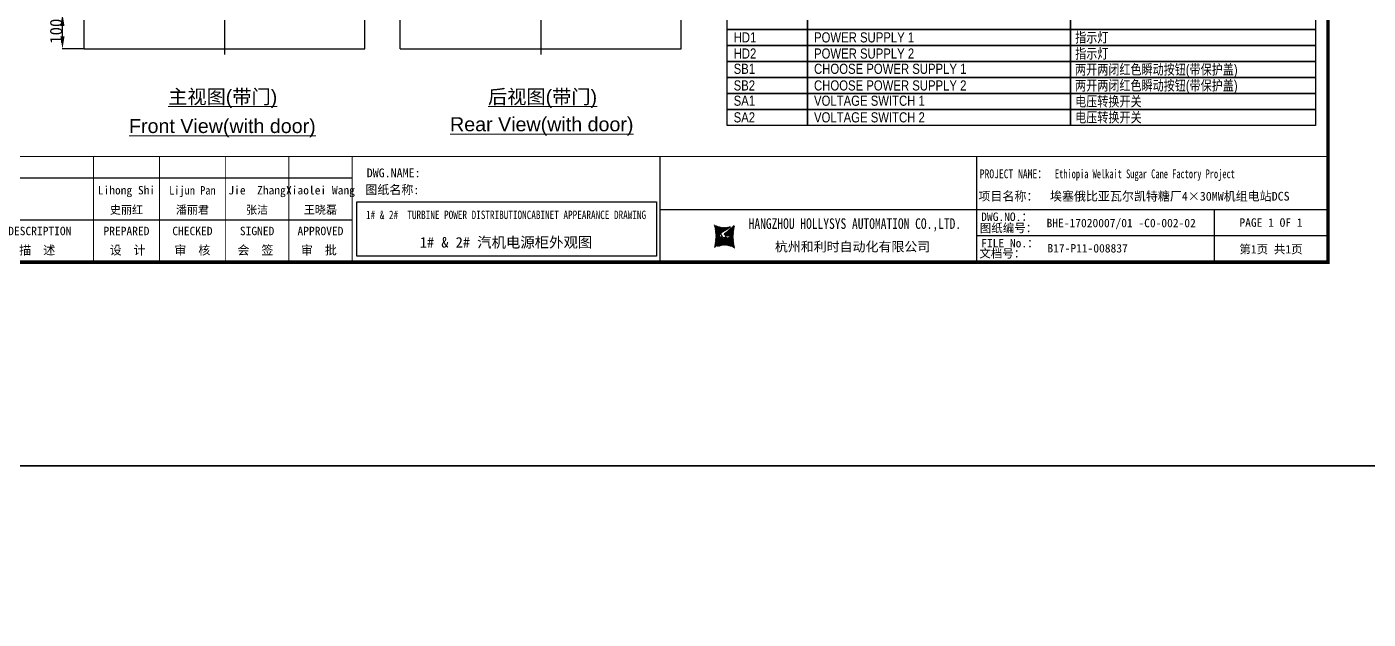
# Model space of a CAD drawing. Extents: x 79822 to 122366, y -56021 to -28815.
# Drawn here: x 81909 to 85724, y -42339 to -40656 of the extents above; entities that cross this region are included whole.
import ezdxf
from ezdxf.enums import TextEntityAlignment as Align
from ezdxf.lldxf.tags import DXFTag

# ---------------------------------------------------------------- set-up
doc = ezdxf.new("R2010")
doc.units = 0
doc.header["$LTSCALE"] = 100
doc.header["$MEASUREMENT"] = 0
for name, color, linetype in [('t', 1, 'Continuous'), ('TEXT', 7, 'Continuous'), ('操作台', 7, 'Continuous'), ('标准图框及表格', 7, 'Continuous')]:
    doc.layers.add(name, color=color, linetype=linetype)
doc.styles.add('HZ', font='arial.ttf', dxfattribs={"width": 0.7})
doc.styles.get("Standard").update_dxf_attribs({"font": ''})
doc.styles.get('Standard').set_extended_font_data('SimSun')
tags = doc.linetypes.add('CENTER', pattern=[2, 1.25, -0.25, 0.25, -0.25]).pattern_tags.tags
tags[10:11] = [DXFTag(74, 4), DXFTag(75, 0), DXFTag(340, '0'), DXFTag(46, 1.0), DXFTag(50, 0.0), DXFTag(44, 0.0), DXFTag(45, 0.0)]
tags[8:9] = [DXFTag(74, 4), DXFTag(75, 0), DXFTag(340, '0'), DXFTag(46, 1.0), DXFTag(50, 0.0), DXFTag(44, 0.0), DXFTag(45, 0.0)]
tags[6:7] = [DXFTag(74, 4), DXFTag(75, 0), DXFTag(340, '0'), DXFTag(46, 1.0), DXFTag(50, 0.0), DXFTag(44, 0.0), DXFTag(45, 0.0)]
tags[4:5] = [DXFTag(74, 4), DXFTag(75, 0), DXFTag(340, '0'), DXFTag(46, 1.0), DXFTag(50, 0.0), DXFTag(44, 0.0), DXFTag(45, 0.0)]
doc.dimstyles.new('ISO-25', dxfattribs={"dimtxt": 35, "dimasz": 35, "dimexe": 1.25, "dimexo": 0.625, "dimtad": 1, "dimtoh": 1, "dimdec": 0, "dimtxsty": 'Standard', "dimcen": 2.5, "dimadec": 0, "dimazin": 0, "dimtfac": 1, "dimtdec": 0, "dimtmove": 0, "dimatfit": 3, "dimfxl": 0, "dimarcsym": 0})
pattern_1 = [(45, (0, 0), (-0.736262898216564, 0.7362628982165641), [])]

# ---------------------------------------------------------------- blocks, each defined once
blk = doc.blocks.new('*D102')
at = {"color": 0, "lineweight": -2}
for p, q in [((82071.06312817434, -40618.00143365299), (82009.04220699088, -40618.00143365299)), ((82010.29220699088, -40683.00143365299), (82010.29220699088, -40653.00143365299)), ((82071.06312817434, -40718.00143365299), (82009.04220699088, -40718.00143365299))]:
    blk.add_line(p, q, dxfattribs=at)
at = {"color": 0}
for points in [[(82016.12554032421, -40653.00143365299), (82004.45887365755, -40653.00143365299), (82010.29220699088, -40618.00143365299)], [(82004.45887365755, -40683.00143365299), (82016.12554032421, -40683.00143365299), (82010.29220699088, -40718.00143365299)]]:
    blk.add_solid(points, dxfattribs=at)
at = {"layer": 'Defpoints', "color": 0}
for p in [(82010.29220699088, -40618.00143365299), (82071.68812817434, -40618.00143365299), (82071.68812817434, -40718.00143365299)]:
    blk.add_point(p, dxfattribs=at)
at = {"color": 0, "insert": (81992.16720699088, -40668.00143365299), "char_height": 35, "attachment_point": 5, "rotation": 90}
blk.add_mtext('100', dxfattribs=at)
blk = doc.blocks.new('图框')
at = {"layer": '标准图框及表格'}
h = blk.add_hatch(dxfattribs=at)
h.set_pattern_fill('ANSI31', color=5, scale=8.329863809039892, style=0)
h.set_pattern_definition(pattern_1)
edge = h.paths.add_edge_path()
edge.add_arc((2399.257256036391, -2998.153851416566), 55.18534773488954, 238.1092081981581, 291.6531626184834)
edge.add_line((2419.619937407027, -3049.445018414634), (2388.525499730735, -3070.242821799802))
edge.add_arc((2238.907377712399, -3078.328790578547), 135.3602868968974, 346.3915348661821, 374.2500326978034)
edge.add_line((2370.467593623529, -3110.177132109857), (2397.50623789792, -3087.85242802291))
edge.add_line((2391.339199201146, -3080.281448750429), (2396.143986595598, -3080.898839897796))
edge.add_spline(control_points=[(2397.470018868538, -3087.887634953957), (2398.35948137939, -3087.023080631327), (2399.970992452319, -3085.456697735681), (2399.869182150054, -3081.252294174519), (2397.426500162081, -3081.012803431273), (2396.121921064187, -3080.884897048199)], knot_values=[0, 0, 0, 0, 6.844331067525468, 12.40042740766005, 18.76924275352248, 18.76924275352248, 18.76924275352248, 18.76924275352248], weights=[1, 1, 1, 1, 1, 1], degree=3, periodic=0)
edge.add_spline(control_points=[(2388.515363058686, -3070.265433304907), (2387.789374929038, -3070.86905758363), (2386.478198365832, -3071.959237952229), (2385.544096281083, -3073.38263759949), (2385.127199159644, -3074.017912079413)], knot_values=[0, 0, 0, 0, 5.253673658024614, 9.488438564008057, 9.488438564008057, 9.488438564008057, 9.488438564008057], weights=[1, 1, 1, 1, 1], degree=3, periodic=0)
edge.add_spline(control_points=[(2386.272665588534, -3072.281716856574), (2385.721471206634, -3072.905523096015), (2384.632427465753, -3074.386714445929), (2384.912828655535, -3077.72895088909), (2387.858851342782, -3079.895552619193), (2390.185443934519, -3080.145534927004), (2391.314573401905, -3080.266855002868)], knot_values=[10.66597461496156, 10.66597461496156, 10.66597461496156, 10.66597461496156, 18.97770399508879, 28.89455822145742, 41.119553648298, 52.64692538081317, 52.64692538081317, 52.64692538081317, 52.64692538081317], weights=[1, 1, 1, 1, 1, 1, 1], degree=3, periodic=0)
h = blk.add_hatch(dxfattribs=at)
h.set_pattern_fill('ANSI31', color=3, scale=8.329863809039892, style=0)
h.set_pattern_definition(pattern_1)
edge = h.paths.add_edge_path()
edge.add_line((2402.469732125144, -3075.776359090531), (2407.706041465404, -3076.440586092609))
edge.add_spline(control_points=[(2401.044493204623, -3068.769946203269), (2400.155030693568, -3069.634500525768), (2398.543519620813, -3071.200883421574), (2398.645329922932, -3075.40528698259), (2401.088011911052, -3075.644777725895), (2402.392591008975, -3075.772684108895)], knot_values=[0, 0, 0, 0, 6.844331067526932, 12.40042740766158, 18.76924275352342, 18.76924275352342, 18.76924275352342, 18.76924275352342], weights=[1, 1, 1, 1, 1, 1], degree=3, periodic=0)
edge.add_line((2428.046918449632, -3046.480449047325), (2401.008274175249, -3068.805153134272))
edge.add_spline(control_points=[(2412.625169549749, -3083.918607966574), (2413.015644598316, -3083.422785431954), (2413.86377905187, -3082.052674005965), (2413.601683417044, -3078.928630268005), (2410.655660730175, -3076.762028538062), (2408.329068138031, -3076.512046230251), (2407.199938671052, -3076.390726154226)], knot_values=[12.65408913243743, 12.65408913243743, 12.65408913243743, 12.65408913243743, 18.97770399508879, 28.89455822145742, 41.119553648298, 52.64692538081317, 52.64692538081317, 52.64692538081317, 52.64692538081317], weights=[1, 1, 1, 1, 1, 1, 1], degree=3, periodic=0)
edge.add_line((2411.626283690712, -3084.975693399283), (2412.781242849298, -3083.732051979769))
edge.add_line((2410.021343801694, -3086.399138189481), (2411.626283690712, -3084.975693399414))
edge.add_line((2378.894574665755, -3107.212562742519), (2409.989012342048, -3086.414759357351))
edge.add_arc((2399.257256036391, -3158.503729740543), 55.18534773488965, 58.10920819815809, 111.6531626184834)
edge.add_arc((2559.607134360383, -3078.328790578547), 135.360286896897, 166.3915348661823, 194.2500326978024)
at = {"color": 7}
for p, q in [((2215.642035047145, -2851.581424744189), (2215.642035047145, -3151.581424744189)), ((3115.642035047145, -2851.581424744189), (3115.642035047145, -3151.581424744189)), ((0, -2911.581424744189), (1340.158172602998, -2911.581424744189)), ((2215.642035047145, -3001.581424744189), (3115.642035047145, -3001.581424744189)), ((3115.642035047145, -3001.581424744189), (4115.642035047145, -3001.581424744189)), ((3791.785572043125, -3001.581424744189), (3791.785572043125, -3151.581424744189)), ((0, -3031.581424744189), (1340.158172602998, -3031.581424744189)), ((4115.642035047145, -3076.581424744189), (3115.642035047145, -3076.581424744189))]:
    blk.add_line(p, q, dxfattribs=at)
at = {"color": 7, "const_width": 3}
blk.add_lwpolyline([(4115.642035047145, -2851.581424744189), (0, -2851.581424744189)], dxfattribs=at)
at = {"layer": 't', "color": 7, "const_width": 9.61519705431492}
blk.add_lwpolyline([(4115.642035047145, -3151.581424744189), (4115.642035047145, 0), (0, 0), (0, -3151.581424744189)], close=True, dxfattribs=at)
at = {"layer": 't', "color": 7, "const_width": 2.40379926357873}
for points in [[(604.3883150879992, -2852.783324375967), (604.3883150879992, -3156.41304604568)], [(791.9882990770857, -2852.783324375967), (791.9882990770857, -3156.41304604568)], [(979.588283066143, -2852.783324375967), (979.588283066143, -3156.41304604568)], [(1159.873227834585, -2852.783324375967), (1159.873227834585, -3156.41304604568)], [(1340.158172602998, -2852.783324375967), (1340.158172602998, -3156.41304604568)]]:
    blk.add_lwpolyline(points, dxfattribs=at)
at = {"color": 7, "linetype": 'CENTER'}
for s, height, p in [('图纸编号：', 24, (3125.2212882557, -3066.664538382978)), ('杭州和利时自动化有限公司', 27, (2542.549152440595, -3121.114498389041)), ('文档号：', 24, (3124.032392707933, -3138.728717091954))]:
    blk.add_text(s, height=height, dxfattribs=at).set_placement(p)
at = {"color": 7, "flags": 8}
for tag, p, height in [('DWG.NAME:', (1381.636459220965, -2910.37952511241), 25), ('PROJECTNAME:', (3125.480185663539, -2912.807924402037), 24), ('PROJECTNAME：', (3339.10867075545, -2913.108539231762), 25), ('DWG.NO.:', (3128.186172261583, -3030.402470643486), 24), ('图纸编号', (3315.362718925957, -3052.404678158069), 24), ('FILENO.:', (3128.672545599984, -3106.104124450346), 24), ('文档号', (3317.726365529132, -3124.132485953713), 24)]:
    blk.add_attdef(tag, p, '', height=height, dxfattribs=at)
for tag, p in [('图纸名称:', (1377.81237181677, -2965.923337057193)), ('项目名称：', (3121.562334825969, -2984.305160940257)), ('项目名称：', (3325.036680579346, -2984.305160940257))]:
    blk.add_attdef(tag, text='', height=25, dxfattribs=at).set_placement(p, align=Align.BOTTOM_LEFT)
for tag, height, p in [('A', 23, (59.89920926059131, -2974.881554149018)), ('设计时间', 23, (213.8658221408186, -2974.881554149018)), ('RENLIU', 24, (698.1883070825425, -2950.380597809435)), ('SHUFENWANG', 24, (885.7882910716289, -2950.380597809435)), ('FANGHOU', 24, (1069.730755450379, -2950.380597809435)), ('DANDANLI', 24, (1250.015700218792, -2950.380597809435)), ('刘仁', 23, (698.1883070825425, -3002.188376027443)), ('王姝芬', 23, (885.7882910716289, -3002.188376027443)), ('侯方', 23, (1069.730755450379, -3002.188376027443)), ('李丹丹', 23, (1250.015700218792, -3002.188376027443)), ('#10STATIONONTROLCABINETCOVER', 30, (1777.900103825072, -3017.182374560078)), ('REV.', 24, (59.38265968048654, -3063.048954873535)), ('DATE', 24, (208.907791745165, -3063.048954873535)), ('DESCRIPTION', 24, (451.7192896086781, -3063.048954873535)), ('PREPARED', 24, (698.1883070825425, -3063.048954873535)), ('CHECKED', 24, (885.7882910716144, -3063.048954873535)), ('SIGNED', 24, (1069.730755450364, -3063.048954873535)), ('APPROVED', 24, (1250.015700218792, -3063.048954873535)), ('PAGEXOFX', 24, (3953.713803545135, -3039.081424744189)), ('图纸名称', 30, (1777.900103825072, -3094.695064044037)), ('第几页共几页', 24, (3953.713803545135, -3114.081424744189))]:
    blk.add_attdef(tag, text='', height=height, dxfattribs=at).set_placement(p, align=Align.MIDDLE)
at = {"color": 7, "width": 0.8, "flags": 8}
blk.add_attdef('HANGZHOUHOLLYSYSAUTOMATIONCO.,LTD.', text='', height=24, dxfattribs=at).set_placement((2770.082304289484, -3045.714803244191), align=Align.MIDDLE)
at = {"layer": 't', "color": 7}
for s, p in [('描  述', (444.4895954714448, -3117.600441270843)), ('设  计', (701.4970341851513, -3117.600441270843)), ('审  核', (885.5947788425256, -3117.600441270843)), ('会  签', (1065.022933075787, -3117.600441270843)), ('审  批', (1245.3078778442, -3117.600441270843))]:
    blk.add_text(s, height=25, dxfattribs=at).set_placement(p, align=Align.MIDDLE_CENTER)
at = {"layer": '标准图框及表格', "color": 5, "style": 'HZ'}
for s, p in [('pgqh', (2373.884875617339, -3059.677228196226)), ('hollilas', (2374.051901626051, -3085.968484618272))]:
    blk.add_text(s, height=5.205656721233694, dxfattribs=at).set_placement(p)
at = {"layer": '标准图框及表格', "color": 3, "style": 'HZ'}
for s, height, p in [('auto', 8.676094535389492, (2400.907127263781, -3074.200036411981)), ('hollysys', 4.338047267694746, (2402.5381050141, -3099.731461394062))]:
    blk.add_text(s, height=height, dxfattribs=at).set_placement(p)

msp = doc.modelspace()

# ---------------------------------------------------------------- linework, layer by layer
at = {"color": 1, "linetype": 'CENTER'}
for p, q in [((82471.1881281743, -38490.35992436022), (82471.1881281743, -40734.11508519952)), ((83370.6980997057, -38490.06518024857), (83370.6980997057, -40733.8203410878))]:
    msp.add_line(p, q, dxfattribs=at)
at = {"color": 7, "linetype": 'Continuous'}
for p, q in [((82071.68812817434, -40718.00143365299), (82071.68812817434, -40618.00143365299)), ((82870.68812817434, -40718.00143365299), (82870.68812817434, -40618.00143365299)), ((82971.19809970574, -40718.00143365299), (82971.19809970574, -40618.00143365299)), ((83770.19809970574, -40718.00143365299), (83770.19809970574, -40618.00143365299)), ((82071.68812817434, -40718.00143365299), (82870.68812817434, -40718.00143365299)), ((82971.19809970574, -40718.00143365299), (83770.19809970574, -40718.00143365299))]:
    msp.add_line(p, q, dxfattribs=at)
at = {"color": 1}
for points in [[(79822.04042432853, -37406.2213611232), (122365.9058342829, -37406.2213611232), (122365.9058342829, -41902.71170878626), (79822.04042432853, -41902.71170878626)], [(82847.25978638465, -41152.63162971957), (83699.77686638368, -41152.63162971957), (83699.77686638368, -41307.58592210876), (82847.25978638465, -41307.58592210876)], [(80424.02288337171, -41902.71170878626), (120415.6888531589, -41902.71170878626), (120415.6888531589, -46484.74540639428), (80424.02288337171, -46484.74540639428)]]:
    msp.add_lwpolyline(points, close=True, dxfattribs=at)
at = {"layer": '操作台', "color": 4}
for points in [[(83900.696012953, -40536.40908208306), (84129.73759512274, -40536.40908208306), (84129.73759512274, -40663.52716018727), (83900.696012953, -40663.52716018727)], [(84129.73759512274, -40536.40908208306), (84877.37253340473, -40536.40908208306), (84877.37253340473, -40663.52716018727), (84129.73759512274, -40663.52716018727)], [(84877.37253340473, -40536.40908208306), (85574.55817895567, -40536.40908208306), (85574.55817895567, -40663.52716018727), (84877.37253340473, -40663.52716018727)], [(83900.696012953, -40663.52716018727), (84129.73759512274, -40663.52716018727), (84129.73759512274, -40708.86325655424), (83900.696012953, -40708.86325655424)], [(84129.73759512274, -40663.52716018727), (84877.37253340473, -40663.52716018727), (84877.37253340473, -40708.86325655424), (84129.73759512274, -40708.86325655424)], [(84877.37253340473, -40663.52716018727), (85574.55817895567, -40663.52716018727), (85574.55817895567, -40708.86325655424), (84877.37253340473, -40708.86325655424)], [(83900.696012953, -40708.86325655424), (84129.73759512274, -40708.86325655424), (84129.73759512274, -40754.1993529212), (83900.696012953, -40754.1993529212)], [(84129.73759512274, -40708.86325655424), (84877.37253340473, -40708.86325655424), (84877.37253340473, -40754.19935292121), (84129.73759512274, -40754.1993529212)], [(84877.37253340473, -40708.86325655424), (85574.55817895567, -40708.86325655424), (85574.55817895567, -40754.19935292121), (84877.37253340473, -40754.19935292121)], [(83900.696012953, -40754.1993529212), (84129.73759512274, -40754.1993529212), (84129.73759512274, -40799.53544928819), (83900.696012953, -40799.53544928819)], [(84129.73759512274, -40754.1993529212), (84877.37253340473, -40754.19935292121), (84877.37253340473, -40799.53544928819), (84129.73759512274, -40799.53544928819)], [(84877.37253340473, -40754.19935292121), (85574.55817895567, -40754.19935292121), (85574.55817895567, -40799.53544928819), (84877.37253340473, -40799.53544928819)], [(83900.696012953, -40799.53544928819), (84129.73759512274, -40799.53544928819), (84129.73759512274, -40844.87154565516), (83900.696012953, -40844.87154565516)], [(84129.73759512274, -40799.53544928819), (84877.37253340473, -40799.53544928819), (84877.37253340473, -40844.87154565516), (84129.73759512274, -40844.87154565516)], [(84877.37253340473, -40799.53544928819), (85574.55817895567, -40799.53544928819), (85574.55817895567, -40844.87154565516), (84877.37253340473, -40844.87154565516)], [(83900.696012953, -40844.87154565516), (84129.73759512274, -40844.87154565516), (84129.73759512274, -40890.20764202213), (83900.696012953, -40890.20764202213)], [(84129.73759512274, -40844.87154565516), (84877.37253340473, -40844.87154565516), (84877.37253340473, -40890.20764202213), (84129.73759512274, -40890.20764202213)], [(84877.37253340473, -40844.87154565516), (85574.55817895567, -40844.87154565516), (85574.55817895567, -40890.20764202213), (84877.37253340473, -40890.20764202213)], [(83900.696012953, -40890.20764202213), (84129.73759512274, -40890.20764202213), (84129.73759512274, -40935.5437383891), (83900.696012953, -40935.5437383891)], [(84129.73759512274, -40890.20764202213), (84877.37253340473, -40890.20764202213), (84877.37253340473, -40935.54373838911), (84129.73759512274, -40935.5437383891)], [(84877.37253340473, -40890.20764202213), (85574.55817895567, -40890.20764202213), (85574.55817895567, -40935.54373838911), (84877.37253340473, -40935.54373838911)]]:
    msp.add_lwpolyline(points, close=True, dxfattribs=at)

# ---------------------------------------------------------------- block references
at = {"color": 1}
ref = msp.add_blockref('图框', (81494.12970338705, -38172.65089631778), dxfattribs=at)
ref.add_attrib('第几页共几页', '第1页 共1页', dxfattribs={"color": 7, "height": 24, "flags": 8}).set_placement((85447.84350693219, -41286.73232106197), align=Align.MIDDLE)
ref.add_attrib('图纸编号', 'BHE-17020007/01 -C0-002-02', (84809.49242231301, -41225.05557447585), dxfattribs={"color": 7, "height": 24, "flags": 8})
ref.add_attrib('文档号', 'B17-P11-008837', (84811.85606891618, -41296.78338227149), dxfattribs={"color": 7, "height": 24, "flags": 8})
ref.add_attrib('图纸名称', '1# & 2# 汽机电源柜外观图', dxfattribs={"color": 7, "height": 30, "flags": 8}).set_placement((83272.02980721212, -41267.34596036182), align=Align.MIDDLE)
ref.add_attrib('刘仁', '史丽红', dxfattribs={"color": 7, "height": 23, "flags": 8}).set_placement((82192.3180104696, -41174.83927234522), align=Align.MIDDLE)
ref.add_attrib('王姝芬', '潘丽君', dxfattribs={"color": 7, "height": 23, "flags": 8}).set_placement((82379.91799445868, -41174.83927234522), align=Align.MIDDLE)
ref.add_attrib('侯方', '张洁', dxfattribs={"color": 7, "height": 23, "flags": 8}).set_placement((82563.86045883743, -41174.83927234522), align=Align.MIDDLE)
ref.add_attrib('李丹丹', '王晓磊', dxfattribs={"color": 7, "height": 23, "flags": 8}).set_placement((82744.14540360584, -41174.83927234522), align=Align.MIDDLE)
ref.add_attrib('DESCRIBE', 'DESCRIPTION', dxfattribs={"color": 7, "height": 24, "flags": 8}).set_placement((81945.84899299573, -41235.69985119131), align=Align.MIDDLE)
ref.add_attrib('PREPARE', 'PREPARED', dxfattribs={"color": 7, "height": 24, "flags": 8}).set_placement((82192.3180104696, -41235.69985119131), align=Align.MIDDLE)
ref.add_attrib('VERIFY', 'CHECKED', dxfattribs={"color": 7, "height": 24, "flags": 8}).set_placement((82379.91799445866, -41235.69985119131), align=Align.MIDDLE)
ref.add_attrib('SIGN', 'SIGNED', dxfattribs={"color": 7, "height": 24, "flags": 8}).set_placement((82563.86045883741, -41235.69985119131), align=Align.MIDDLE)
ref.add_attrib('APPROVER', 'APPROVED', dxfattribs={"color": 7, "height": 24, "flags": 8}).set_placement((82744.14540360584, -41235.69985119131), align=Align.MIDDLE)
ref.add_attrib('RENLIU', 'Lihong Shi', dxfattribs={"color": 7, "height": 24, "flags": 8}).set_placement((82192.3180104696, -41123.03149412722), align=Align.MIDDLE)
ref.add_attrib('SHUFENWANG', 'Lijun Pan', dxfattribs={"color": 7, "height": 24, "width": 0.9, "flags": 8}).set_placement((82379.91799445868, -41123.03149412722), align=Align.MIDDLE)
ref.add_attrib('FANGHOU', 'Jie  Zhang', dxfattribs={"color": 7, "height": 24, "flags": 8}).set_placement((82563.86045883743, -41123.03149412722), align=Align.MIDDLE)
ref.add_attrib('DANDANLI', 'Xiaolei Wang', dxfattribs={"color": 7, "height": 24, "flags": 8}).set_placement((82744.14540360584, -41123.03149412722), align=Align.MIDDLE)
ref.add_attrib('DWG.NAME:', 'DWG.NAME:', (82875.76616260801, -41083.03042143019), dxfattribs={"color": 7, "height": 25, "flags": 8})
ref.add_attrib('#10STATIONONTROLCABINETCOVER', '1# & 2#  TURBINE POWER DISTRIBUTIONCABINET APPEARANCE DRAWING', dxfattribs={"color": 7, "height": 24, "width": 0.8, "flags": 8}).set_placement((83272.02980721212, -41189.83327087785), align=Align.MIDDLE)
ref.add_attrib('图纸名称:', '图纸名称:', dxfattribs={"color": 7, "height": 25, "flags": 8}).set_placement((82871.94207520383, -41138.57423337497), align=Align.BOTTOM_LEFT)
ref.add_attrib('HANGZHOUHOLLYSYSAUTOMATIONCO.,LTD', 'HANGZHOU HOLLYSYS AUTOMATION CO.,LTD.', dxfattribs={"color": 7, "height": 30, "width": 0.8, "flags": 8}).set_placement((84264.21200767653, -41218.36569956197), align=Align.MIDDLE)
ref.add_attrib('PROJECTNAME：', 'PROJECT NAME：', (84619.51612561721, -41085.75943554954), dxfattribs={"color": 7, "height": 25, "width": 0.8, "flags": 8})
ref.add_attrib('项目名称：', '项目名称：', dxfattribs={"color": 7, "height": 25, "flags": 8}).set_placement((84615.69203821302, -41156.95605725804), align=Align.BOTTOM_LEFT)
ref.add_attrib('PROJECTNAME：', 'Ethiopia Welkait Sugar Cane Factory Project', (84833.2383741425, -41085.75943554954), dxfattribs={"color": 7, "height": 25, "width": 0.7, "flags": 8})
ref.add_attrib('项目名称：', '埃塞俄比亚瓦尔凯特糖厂4×30MW机组电站DCS', dxfattribs={"color": 7, "height": 25, "flags": 8}).set_placement((84819.1663839664, -41156.95605725804), align=Align.BOTTOM_LEFT)
ref.add_attrib('PAGEXOFX', 'PAGE 1 OF 1', dxfattribs={"color": 7, "height": 24, "flags": 8}).set_placement((85447.84350693219, -41211.73232106197), align=Align.MIDDLE)
ref.add_attrib('DWG.NO.：', 'DWG.NO.：', (84623.50475200705, -41207.2394426173), dxfattribs={"color": 7, "height": 24, "flags": 8})
ref.add_attrib('FILENO.：', 'FILE No.：', (84623.50475200705, -41282.2394426173), dxfattribs={"color": 7, "height": 24, "flags": 8})

# ---------------------------------------------------------------- texts
at = {"layer": 'TEXT', "color": 7, "lineweight": 0, "style": 'HZ'}
for s, p in [('%%U主视图(带门)', (82466.12746799832, -40874.1039150977)), ('%%U后视图(带门)', (83375.89946651821, -40874.1039150977)), ('%%UFront View(with door)', (82465.11447089344, -40957.30218712022)), ('%%URear View(with door)', (83373.57326530396, -40952.3147432704))]:
    msp.add_text(s, height=40, dxfattribs=at).set_placement(p, align=Align.CENTER)
at = {"layer": '操作台', "color": 7, "linetype": 'Continuous', "lineweight": 5, "style": 'HZ', "width": 0.8}
for s, p in [('POWER SUPPLY 1 ', (84148.031595481, -40699.91616824266)), ('POWER SUPPLY 2', (84148.031595481, -40745.80766533415)), ('指示灯', (84890.79254726476, -40745.80766533415)), ('CHOOSE POWER SUPPLY 1', (84148.031595481, -40789.20487934767)), ('两开两闭红色瞬动按钮(带保护盖)', (84890.79254726476, -40791.14376170113)), ('CHOOSE POWER SUPPLY 2', (84148.031595481, -40836.47985806809)), ('VOLTAGE SWITCH 1', (84148.031595481, -40879.87707208162)), ('VOLTAGE SWITCH 2', (84148.031595481, -40927.15205080205))]:
    msp.add_text(s, height=28.84615386, dxfattribs=at).set_placement(p)
at = {"layer": '操作台', "linetype": 'Continuous', "lineweight": 5, "style": 'HZ', "width": 0.8}
for s, p in [('指示灯', (84890.79254726476, -40699.91616824266)), ('HD1', (83919.35208053904, -40699.91616824266)), ('HD2', (83919.35208053904, -40745.80766533415)), ('SB1', (83919.35208053904, -40789.20487934767)), ('SB2', (83919.35208053904, -40836.47985806809)), ('两开两闭红色瞬动按钮(带保护盖)', (84890.79254726476, -40836.47985806809)), ('SA1', (83919.35208053904, -40879.87707208162)), ('电压转换开关', (84890.79254726476, -40881.81595443507)), ('SA2', (83919.35208053904, -40927.15205080205)), ('电压转换开关', (84890.79254726476, -40927.15205080205))]:
    msp.add_text(s, height=28.84615386, dxfattribs=at).set_placement(p)

# ---------------------------------------------------------------- dimensions: what is measured, and where the dimension line sits
at = {"color": 3}
dim = msp.add_linear_dim(base=(82010.29220699088, -40618.00143365299), p1=(82071.68812817434, -40718.00143365299), p2=(82071.68812817434, -40618.00143365299), angle=90, dimstyle='ISO-25', dxfattribs=at)
dim.commit()
dim.dimension.update_dxf_attribs({"geometry": '*D102', "text_midpoint": (81992.16720699088, -40668.00143365299)})

doc.saveas('drawing.dxf')
